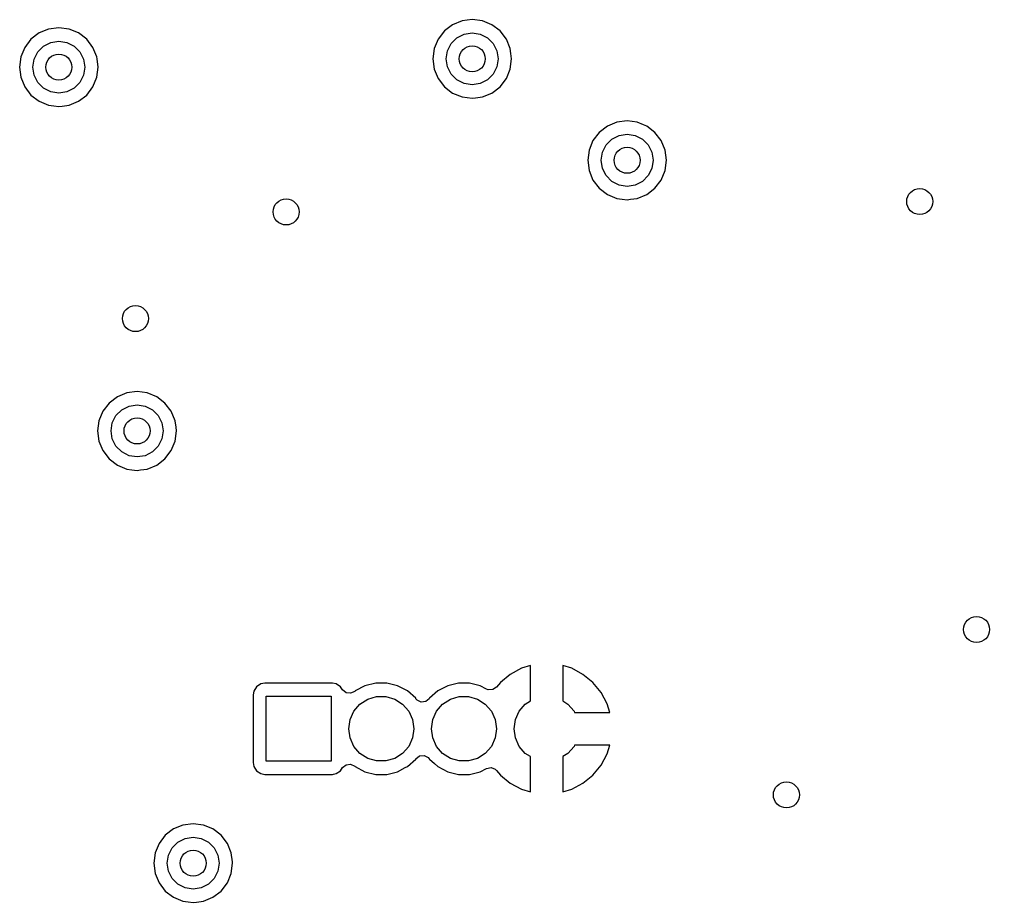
# Model space of a CAD drawing. Extents: x 116 to 183, y -110.2 to -37.6.
# Drawn here: x 154.08 to 168.98, y -93.86 to -80.29 of the extents above; entities that cross this region are included whole.
import ezdxf

# ---------------------------------------------------------------- set-up
doc = ezdxf.new("R2010")
doc.units = 0
doc.layers.add('BLACK', color=7, linetype='CONTINUOUS')

msp = doc.modelspace()

# ---------------------------------------------------------------- linework, layer by layer
at = {"layer": 'BLACK', "linetype": 'CONTINUOUS'}
for p, q in [((160.879237, -80.313956), (160.73316, -80.374463)), ((160.879239, -80.313955), (160.879237, -80.313956)), ((161.035999, -80.293318), (160.879239, -80.313955)), ((161.036001, -80.293318), (161.035999, -80.293318)), ((161.19276, -80.313955), (161.036001, -80.293318)), ((161.192762, -80.313956), (161.19276, -80.313955)), ((161.338841, -80.374464), (161.192762, -80.313956)), ((154.529237, -80.440956), (154.38316, -80.501463)), ((154.529239, -80.440955), (154.529237, -80.440956)), ((154.685999, -80.420318), (154.529239, -80.440955)), ((154.686001, -80.420318), (154.685999, -80.420318)), ((154.84276, -80.440955), (154.686001, -80.420318)), ((154.842762, -80.440956), (154.84276, -80.440955)), ((154.988841, -80.501464), (154.842762, -80.440956)), ((160.607718, -80.470718), (160.511463, -80.59616)), ((160.73316, -80.374463), (160.607718, -80.470718)), ((161.464282, -80.470718), (161.338841, -80.374464)), ((161.560536, -80.596159), (161.464282, -80.470718)), ((154.257718, -80.597718), (154.161463, -80.72316)), ((154.38316, -80.501463), (154.257718, -80.597718)), ((155.114282, -80.597718), (154.988841, -80.501464)), ((155.210536, -80.723159), (155.114282, -80.597718)), ((160.511463, -80.59616), (160.450956, -80.742237)), ((160.712393, -80.663886), (160.800886, -80.575393)), ((160.800886, -80.575393), (160.912393, -80.518577)), ((160.912393, -80.518577), (161.036, -80.499)), ((161.036, -80.499), (161.159607, -80.518577)), ((161.159607, -80.518577), (161.271114, -80.575393)), ((161.271114, -80.575393), (161.359607, -80.663886)), ((161.621044, -80.742238), (161.560536, -80.596159)), ((154.161463, -80.72316), (154.100956, -80.869237)), ((154.362393, -80.790886), (154.450886, -80.702393)), ((154.450886, -80.702393), (154.562393, -80.645577)), ((154.562393, -80.645577), (154.686, -80.626)), ((154.686, -80.626), (154.809607, -80.645577)), ((154.809607, -80.645577), (154.921114, -80.702393)), ((154.921114, -80.702393), (155.009607, -80.790886)), ((155.271044, -80.869238), (155.210536, -80.723159)), ((160.450955, -80.742239), (160.430318, -80.898998)), ((160.450956, -80.742237), (160.450955, -80.742239)), ((160.655577, -80.775393), (160.712393, -80.663886)), ((161.359607, -80.663886), (161.416423, -80.775393)), ((161.621044, -80.742239), (161.621044, -80.742238)), ((161.630615, -80.814941), (161.621044, -80.742239)), ((154.100955, -80.869239), (154.080318, -81.025998)), ((154.100956, -80.869237), (154.100955, -80.869239)), ((154.286, -81.026), (154.305577, -80.902393)), ((154.305577, -80.902393), (154.362393, -80.790886)), ((155.009607, -80.790886), (155.066423, -80.902393)), ((155.066423, -80.902393), (155.086, -81.026)), ((155.274962, -80.898998), (155.271044, -80.869238)), ((155.291682, -81.026), (155.274962, -80.898998)), ((160.430318, -80.898998), (160.430318, -80.899001)), ((160.430318, -80.899001), (160.450955, -81.05576)), ((160.636, -80.899), (160.655577, -80.775393)), ((160.655577, -81.022607), (160.636, -80.899)), ((161.416423, -80.775393), (161.436, -80.899)), ((161.436, -80.899), (161.416423, -81.022607)), ((161.621044, -81.055762), (161.641682, -80.899)), ((161.641682, -80.899), (161.630615, -80.814941)), ((154.080318, -81.025998), (154.080318, -81.026001)), ((154.080318, -81.026001), (154.100955, -81.18276)), ((154.305577, -81.149607), (154.286, -81.026)), ((155.086, -81.026), (155.066423, -81.149607)), ((155.271044, -81.182762), (155.291682, -81.026)), ((160.450955, -81.05576), (160.450956, -81.055762)), ((160.450956, -81.055762), (160.511464, -81.201841)), ((160.712393, -81.134114), (160.655577, -81.022607)), ((161.416423, -81.022607), (161.359607, -81.134114)), ((161.560536, -81.201841), (161.621044, -81.055762)), ((154.100955, -81.18276), (154.100956, -81.182762)), ((154.100956, -81.182762), (154.161464, -81.328841)), ((154.362393, -81.261114), (154.305577, -81.149607)), ((155.066423, -81.149607), (155.009607, -81.261114)), ((155.210536, -81.328841), (155.271044, -81.182762)), ((160.511464, -81.201841), (160.607718, -81.327282)), ((160.800886, -81.222607), (160.712393, -81.134114)), ((161.359607, -81.134114), (161.271114, -81.222607)), ((161.464282, -81.327282), (161.560536, -81.201841)), ((154.161464, -81.328841), (154.257718, -81.454282)), ((154.450886, -81.349607), (154.362393, -81.261114)), ((154.562393, -81.406423), (154.450886, -81.349607)), ((154.921114, -81.349607), (154.809607, -81.406423)), ((155.009607, -81.261114), (154.921114, -81.349607)), ((155.114282, -81.454282), (155.210536, -81.328841)), ((160.607718, -81.327282), (160.733159, -81.423536)), ((160.912393, -81.279423), (160.800886, -81.222607)), ((161.036, -81.299), (160.912393, -81.279423)), ((161.159607, -81.279423), (161.036, -81.299)), ((161.271114, -81.222607), (161.159607, -81.279423)), ((161.338841, -81.423536), (161.464282, -81.327282)), ((154.257718, -81.454282), (154.383159, -81.550536)), ((154.686, -81.426), (154.562393, -81.406423)), ((154.809607, -81.406423), (154.686, -81.426)), ((154.988841, -81.550536), (155.114282, -81.454282)), ((160.733159, -81.423536), (160.879238, -81.484044)), ((160.879238, -81.484044), (160.957619, -81.494363)), ((160.957619, -81.494363), (161.035999, -81.504682)), ((161.035999, -81.504682), (161.036, -81.504682)), ((161.036, -81.504682), (161.036001, -81.504682)), ((161.036001, -81.504682), (161.088254, -81.497802)), ((161.088254, -81.497802), (161.192762, -81.484044)), ((161.192762, -81.484044), (161.338841, -81.423536)), ((154.383159, -81.550536), (154.529238, -81.611044)), ((154.529238, -81.611044), (154.607619, -81.621363)), ((154.607619, -81.621363), (154.685999, -81.631682)), ((154.685999, -81.631682), (154.686, -81.631682)), ((154.686, -81.631682), (154.686001, -81.631682)), ((154.686001, -81.631682), (154.738254, -81.624802)), ((154.738254, -81.624802), (154.842762, -81.611044)), ((154.842762, -81.611044), (154.988841, -81.550536)), ((163.112201, -81.932422), (162.986759, -82.028677)), ((163.258278, -81.871915), (163.112201, -81.932422)), ((163.25828, -81.871914), (163.258278, -81.871915)), ((163.41504, -81.851277), (163.25828, -81.871914)), ((163.415042, -81.851277), (163.41504, -81.851277)), ((163.571801, -81.871914), (163.415042, -81.851277)), ((163.571803, -81.871915), (163.571801, -81.871914)), ((163.666075, -81.910964), (163.571803, -81.871915)), ((163.717882, -81.932423), (163.666075, -81.910964)), ((163.843323, -82.028677), (163.717882, -81.932423)), ((162.986759, -82.028677), (162.890504, -82.154119)), ((163.179927, -82.133352), (163.291434, -82.076536)), ((163.291434, -82.076536), (163.415041, -82.056959)), ((163.415041, -82.056959), (163.538648, -82.076536)), ((163.538648, -82.076536), (163.650155, -82.133352)), ((163.939577, -82.154118), (163.843323, -82.028677)), ((162.890504, -82.154119), (162.829997, -82.300196)), ((163.034618, -82.333352), (163.091434, -82.221845)), ((163.091434, -82.221845), (163.179927, -82.133352)), ((163.650155, -82.133352), (163.738648, -82.221845)), ((163.738648, -82.221845), (163.795464, -82.333352)), ((164.000085, -82.300197), (163.939577, -82.154118)), ((162.829996, -82.300198), (162.809359, -82.456957)), ((162.829997, -82.300196), (162.829996, -82.300198)), ((163.015041, -82.456959), (163.034618, -82.333352)), ((163.795464, -82.333352), (163.815041, -82.456959)), ((164.020723, -82.456959), (164.000085, -82.300197)), ((162.809359, -82.456957), (162.809359, -82.45696)), ((162.809359, -82.45696), (162.829996, -82.613719)), ((163.034618, -82.580566), (163.015041, -82.456959)), ((163.815041, -82.456959), (163.795464, -82.580566)), ((164.000085, -82.613721), (164.020723, -82.456959)), ((162.829996, -82.613719), (162.829997, -82.613721)), ((162.829997, -82.613721), (162.890505, -82.7598)), ((163.091434, -82.692073), (163.034618, -82.580566)), ((163.179927, -82.780566), (163.091434, -82.692073)), ((163.738648, -82.692073), (163.650155, -82.780566)), ((163.795464, -82.580566), (163.738648, -82.692073)), ((163.939577, -82.7598), (164.000085, -82.613721)), ((162.890505, -82.7598), (162.986759, -82.885241)), ((163.291434, -82.837382), (163.179927, -82.780566)), ((163.415041, -82.856959), (163.291434, -82.837382)), ((163.538648, -82.837382), (163.415041, -82.856959)), ((163.650155, -82.780566), (163.538648, -82.837382)), ((163.843323, -82.885241), (163.939577, -82.7598)), ((162.986759, -82.885241), (163.1122, -82.981495)), ((163.1122, -82.981495), (163.258279, -83.042003)), ((163.571803, -83.042003), (163.717882, -82.981495)), ((163.717882, -82.981495), (163.843323, -82.885241)), ((163.258279, -83.042003), (163.33666, -83.052322)), ((163.33666, -83.052322), (163.41504, -83.062641)), ((163.41504, -83.062641), (163.415041, -83.062641)), ((163.415041, -83.062641), (163.415042, -83.062641)), ((163.415042, -83.062641), (163.467295, -83.055761)), ((163.467295, -83.055761), (163.571803, -83.042003)), ((155.58466, -86.087963), (155.459218, -86.184218)), ((155.730737, -86.027456), (155.58466, -86.087963)), ((155.730739, -86.027455), (155.730737, -86.027456)), ((155.887499, -86.006818), (155.730739, -86.027455)), ((155.887501, -86.006818), (155.887499, -86.006818)), ((156.04426, -86.027455), (155.887501, -86.006818)), ((156.044262, -86.027456), (156.04426, -86.027455)), ((156.190341, -86.087964), (156.044262, -86.027456)), ((156.315782, -86.184218), (156.190341, -86.087964)), ((155.459218, -86.184218), (155.362963, -86.30966)), ((155.652386, -86.288893), (155.763893, -86.232077)), ((155.763893, -86.232077), (155.8875, -86.2125)), ((155.8875, -86.2125), (156.011107, -86.232077)), ((156.011107, -86.232077), (156.122614, -86.288893)), ((156.412036, -86.309659), (156.315782, -86.184218)), ((155.362963, -86.30966), (155.302456, -86.455737)), ((155.507077, -86.488893), (155.563893, -86.377386)), ((155.563893, -86.377386), (155.652386, -86.288893)), ((156.122614, -86.288893), (156.211107, -86.377386)), ((156.211107, -86.377386), (156.267923, -86.488893)), ((156.472544, -86.455738), (156.412036, -86.309659)), ((155.302455, -86.455739), (155.281818, -86.612498)), ((155.302456, -86.455737), (155.302455, -86.455739)), ((155.4875, -86.6125), (155.507077, -86.488893)), ((156.267923, -86.488893), (156.2875, -86.6125)), ((156.472544, -86.455739), (156.472544, -86.455738)), ((156.485905, -86.557229), (156.472544, -86.455739)), ((156.493182, -86.6125), (156.485905, -86.557229)), ((155.281818, -86.612498), (155.281818, -86.612501)), ((155.281818, -86.612501), (155.302455, -86.76926)), ((155.507077, -86.736107), (155.4875, -86.6125)), ((156.2875, -86.6125), (156.267923, -86.736107)), ((156.472544, -86.769262), (156.493182, -86.6125)), ((155.302455, -86.76926), (155.302456, -86.769262)), ((155.302456, -86.769262), (155.362964, -86.915341)), ((155.563893, -86.847614), (155.507077, -86.736107)), ((155.652386, -86.936107), (155.563893, -86.847614)), ((156.211107, -86.847614), (156.122614, -86.936107)), ((156.267923, -86.736107), (156.211107, -86.847614)), ((156.412036, -86.915341), (156.472544, -86.769262)), ((155.362964, -86.915341), (155.459218, -87.040782)), ((155.763893, -86.992923), (155.652386, -86.936107)), ((155.8875, -87.0125), (155.763893, -86.992923)), ((156.011107, -86.992923), (155.8875, -87.0125)), ((156.122614, -86.936107), (156.011107, -86.992923)), ((156.315782, -87.040782), (156.412036, -86.915341)), ((155.459218, -87.040782), (155.584659, -87.137036)), ((155.584659, -87.137036), (155.730738, -87.197544)), ((156.044262, -87.197544), (156.190341, -87.137036)), ((156.190341, -87.137036), (156.315782, -87.040782)), ((155.730738, -87.197544), (155.809119, -87.207863)), ((155.809119, -87.207863), (155.887499, -87.218182)), ((155.887499, -87.218182), (155.8875, -87.218182)), ((155.8875, -87.218182), (155.887501, -87.218182)), ((155.887501, -87.218182), (155.939754, -87.211302)), ((155.939754, -87.211302), (156.044262, -87.197544)), ((161.794458, -90.257652), (161.620746, -90.350503)), ((161.928999, -90.216839), (161.794458, -90.257652)), ((161.929, -90.216839), (161.928999, -90.216839)), ((161.929, -90.758363), (161.929, -90.216839)), ((162.563541, -90.257652), (162.429, -90.216839)), ((162.429, -90.216839), (162.429, -90.758363)), ((162.737253, -90.350503), (162.563541, -90.257652)), ((161.620739, -90.350507), (161.468471, -90.475471)), ((161.620746, -90.350503), (161.620739, -90.350507)), ((162.73726, -90.350507), (162.737253, -90.350503)), ((162.889528, -90.475471), (162.73726, -90.350507)), ((157.680131, -90.60777), (157.6685, -90.666247)), ((157.680132, -90.607769), (157.680131, -90.60777)), ((157.724447, -90.541447), (157.680132, -90.607769)), ((157.790769, -90.497132), (157.724447, -90.541447)), ((157.79077, -90.497131), (157.790769, -90.497132)), ((157.849247, -90.4855), (157.79077, -90.497131)), ((157.849252, -90.4855), (157.849247, -90.4855)), ((158.888748, -90.4855), (157.849252, -90.4855)), ((158.888752, -90.4855), (158.888748, -90.4855)), ((158.947229, -90.497131), (158.888752, -90.4855)), ((158.94723, -90.497132), (158.947229, -90.497131)), ((159.013553, -90.541448), (158.94723, -90.497132)), ((159.044897, -90.588358), (159.013553, -90.541448)), ((159.097726, -90.63282), (159.044897, -90.588358)), ((159.238147, -90.605266), (159.230223, -90.612286)), ((159.238149, -90.605264), (159.238147, -90.605266)), ((159.388773, -90.52621), (159.238149, -90.605264)), ((159.553944, -90.4855), (159.388773, -90.52621)), ((159.724056, -90.4855), (159.553944, -90.4855)), ((159.889226, -90.52621), (159.724056, -90.4855)), ((160.039849, -90.605263), (159.889226, -90.52621)), ((160.167184, -90.718072), (160.039849, -90.605263)), ((160.50815, -90.605263), (160.380815, -90.718072)), ((160.658773, -90.52621), (160.50815, -90.605263)), ((160.823944, -90.4855), (160.658773, -90.52621)), ((160.994056, -90.4855), (160.823944, -90.4855)), ((161.159226, -90.52621), (160.994056, -90.4855)), ((161.256851, -90.577448), (161.159226, -90.52621)), ((161.282739, -90.587522), (161.256851, -90.577448)), ((161.352584, -90.585651), (161.282739, -90.587522)), ((161.41033, -90.546317), (161.352584, -90.585651)), ((161.468471, -90.475471), (161.41033, -90.546317)), ((163.014492, -90.627739), (162.889528, -90.475471)), ((157.6685, -90.666247), (157.6685, -91.705752)), ((157.869, -91.686), (157.869, -90.686)), ((157.869, -90.686), (158.869, -90.686)), ((158.869, -90.686), (158.869, -91.686)), ((159.166989, -90.642005), (159.097726, -90.63282)), ((159.230223, -90.612286), (159.166989, -90.642005)), ((159.31157, -90.808125), (159.431292, -90.731184)), ((159.431292, -90.731184), (159.567843, -90.691089)), ((159.567843, -90.691089), (159.710157, -90.691089)), ((159.710157, -90.691089), (159.846708, -90.731184)), ((159.846708, -90.731184), (159.96643, -90.808125)), ((160.171951, -90.724978), (160.167184, -90.718072)), ((160.189753, -90.745523), (160.171951, -90.724978)), ((160.252317, -90.776627), (160.189753, -90.745523)), ((160.376049, -90.724978), (160.321766, -90.768968)), ((160.380815, -90.718072), (160.376049, -90.724978)), ((160.58157, -90.808125), (160.701292, -90.731184)), ((160.701292, -90.731184), (160.837843, -90.691089)), ((160.837843, -90.691089), (160.980157, -90.691089)), ((160.980157, -90.691089), (161.116708, -90.731184)), ((161.116708, -90.731184), (161.23643, -90.808125)), ((163.014496, -90.627746), (163.014492, -90.627739)), ((163.107347, -90.801458), (163.014496, -90.627746)), ((159.218373, -90.91568), (159.31157, -90.808125)), ((159.96643, -90.808125), (160.059627, -90.91568)), ((160.321766, -90.768968), (160.252317, -90.776627)), ((160.488373, -90.91568), (160.58157, -90.808125)), ((161.23643, -90.808125), (161.329627, -90.91568)), ((161.758373, -90.91568), (161.85157, -90.808125)), ((161.85157, -90.808125), (161.929, -90.758363)), ((162.429, -90.758363), (162.50643, -90.808125)), ((162.50643, -90.808125), (162.599627, -90.91568)), ((163.14816, -90.935999), (163.107347, -90.801458)), ((159.139, -91.186), (159.159254, -91.045134)), ((159.159254, -91.045134), (159.218373, -90.91568)), ((160.059627, -90.91568), (160.118746, -91.045134)), ((160.118746, -91.045134), (160.139, -91.186)), ((160.409, -91.186), (160.429254, -91.045134)), ((160.429254, -91.045134), (160.488373, -90.91568)), ((161.329627, -90.91568), (161.388746, -91.045134)), ((161.388746, -91.045134), (161.409, -91.186)), ((161.679, -91.186), (161.699254, -91.045134)), ((161.699254, -91.045134), (161.758373, -90.91568)), ((162.599627, -90.91568), (162.608907, -90.936)), ((162.608907, -90.936), (163.14816, -90.936)), ((163.14816, -90.936), (163.14816, -90.935999)), ((159.159254, -91.326866), (159.139, -91.186)), ((160.139, -91.186), (160.118746, -91.326866)), ((160.429254, -91.326866), (160.409, -91.186)), ((161.409, -91.186), (161.388746, -91.326866)), ((161.699254, -91.326866), (161.679, -91.186)), ((159.218373, -91.45632), (159.159254, -91.326866)), ((160.118746, -91.326866), (160.059627, -91.45632)), ((160.488373, -91.45632), (160.429254, -91.326866)), ((161.388746, -91.326866), (161.329627, -91.45632)), ((161.758373, -91.45632), (161.699254, -91.326866)), ((159.31157, -91.563875), (159.218373, -91.45632)), ((160.059627, -91.45632), (159.96643, -91.563875)), ((160.58157, -91.563875), (160.488373, -91.45632)), ((161.329627, -91.45632), (161.23643, -91.563875)), ((161.85157, -91.563875), (161.758373, -91.45632)), ((162.599627, -91.45632), (162.50643, -91.563875)), ((162.608907, -91.436), (162.599627, -91.45632)), ((163.14816, -91.436), (162.608907, -91.436)), ((163.107347, -91.570541), (163.14816, -91.436)), ((159.431292, -91.640816), (159.31157, -91.563875)), ((159.567843, -91.680911), (159.431292, -91.640816)), ((159.846708, -91.640816), (159.710157, -91.680911)), ((159.96643, -91.563875), (159.846708, -91.640816)), ((160.167183, -91.653929), (160.17195, -91.647021)), ((160.17195, -91.647021), (160.22623, -91.603033)), ((160.22623, -91.603033), (160.295678, -91.595372)), ((160.295678, -91.595372), (160.358244, -91.626473)), ((160.358244, -91.626473), (160.376046, -91.647017)), ((160.376046, -91.647017), (160.380817, -91.653929)), ((160.701292, -91.640816), (160.58157, -91.563875)), ((160.837843, -91.680911), (160.701292, -91.640816)), ((161.116708, -91.640816), (160.980157, -91.680911)), ((161.23643, -91.563875), (161.116708, -91.640816)), ((161.929, -91.613636), (161.85157, -91.563875)), ((161.929, -92.155159), (161.929, -91.613636)), ((162.50643, -91.563875), (162.429, -91.613636)), ((162.429, -91.613636), (162.429, -92.155159)), ((163.014496, -91.744253), (163.107347, -91.570541)), ((157.6685, -91.705752), (157.680131, -91.764229)), ((157.680131, -91.764229), (157.680132, -91.76423)), ((157.680132, -91.76423), (157.724447, -91.830552)), ((158.869, -91.686), (157.869, -91.686)), ((159.013552, -91.830552), (159.044899, -91.783638)), ((159.044899, -91.783638), (159.098508, -91.738836)), ((159.098508, -91.738836), (159.167833, -91.730127)), ((159.167833, -91.730127), (159.230225, -91.759715)), ((159.230225, -91.759715), (159.238148, -91.766734)), ((159.238148, -91.766734), (159.388775, -91.84579)), ((159.710157, -91.680911), (159.567843, -91.680911)), ((159.889225, -91.84579), (160.007639, -91.783641)), ((160.007639, -91.783641), (160.039849, -91.766736)), ((160.039849, -91.766736), (160.03985, -91.766734)), ((160.03985, -91.766734), (160.039852, -91.766734)), ((160.039852, -91.766734), (160.167183, -91.653929)), ((160.380817, -91.653929), (160.455928, -91.720471)), ((160.455928, -91.720471), (160.50815, -91.766736)), ((160.50815, -91.766736), (160.658773, -91.845789)), ((160.980157, -91.680911), (160.837843, -91.680911)), ((161.159225, -91.84579), (161.256852, -91.79455)), ((161.256852, -91.79455), (161.325358, -91.780825)), ((161.325358, -91.780825), (161.390412, -91.806317)), ((162.889528, -91.896528), (163.014492, -91.74426)), ((163.014492, -91.74426), (163.014496, -91.744253)), ((157.724447, -91.830552), (157.790769, -91.874867)), ((157.790769, -91.874867), (157.79077, -91.874868)), ((157.79077, -91.874868), (157.849247, -91.886499)), ((157.849247, -91.886499), (157.84925, -91.8865)), ((157.84925, -91.8865), (157.849252, -91.8865)), ((157.849252, -91.8865), (158.88875, -91.8865)), ((158.88875, -91.8865), (158.888751, -91.886499)), ((158.888751, -91.886499), (158.903568, -91.883552)), ((158.903568, -91.883552), (158.947229, -91.874868)), ((158.947229, -91.874868), (158.947229, -91.874867)), ((158.947229, -91.874867), (158.947231, -91.874867)), ((158.947231, -91.874867), (159.013552, -91.830552)), ((159.388775, -91.84579), (159.553944, -91.8865)), ((159.553944, -91.8865), (159.724056, -91.8865)), ((159.724056, -91.8865), (159.889225, -91.84579)), ((160.658773, -91.845789), (160.658775, -91.84579)), ((160.658775, -91.84579), (160.823944, -91.8865)), ((160.823944, -91.8865), (160.994056, -91.8865)), ((160.994056, -91.8865), (161.159225, -91.84579)), ((161.390412, -91.806317), (161.410331, -91.825683)), ((161.410331, -91.825683), (161.468472, -91.896528)), ((161.468472, -91.896528), (161.620739, -92.021491)), ((162.73726, -92.021491), (162.889528, -91.896528)), ((161.620739, -92.021491), (161.794465, -92.114349)), ((162.563534, -92.114349), (162.73726, -92.021491)), ((161.794465, -92.114349), (161.929, -92.155159)), ((162.429, -92.155159), (162.563534, -92.114349)), ((156.593237, -92.664956), (156.44716, -92.725463)), ((156.593239, -92.664955), (156.593237, -92.664956)), ((156.749999, -92.644318), (156.593239, -92.664955)), ((156.750001, -92.644318), (156.749999, -92.644318)), ((156.90676, -92.664955), (156.750001, -92.644318)), ((156.906762, -92.664956), (156.90676, -92.664955)), ((157.052841, -92.725464), (156.906762, -92.664956)), ((156.321718, -92.821718), (156.225463, -92.94716)), ((156.44716, -92.725463), (156.321718, -92.821718)), ((157.178282, -92.821718), (157.052841, -92.725464)), ((157.274536, -92.947159), (157.178282, -92.821718)), ((156.225463, -92.94716), (156.164956, -93.093237)), ((156.426393, -93.014886), (156.514886, -92.926393)), ((156.514886, -92.926393), (156.626393, -92.869577)), ((156.626393, -92.869577), (156.75, -92.85)), ((156.75, -92.85), (156.873607, -92.869577)), ((156.873607, -92.869577), (156.985114, -92.926393)), ((156.985114, -92.926393), (157.073607, -93.014886)), ((157.335044, -93.093238), (157.274536, -92.947159)), ((156.164955, -93.093239), (156.144318, -93.249998)), ((156.164956, -93.093237), (156.164955, -93.093239)), ((156.35, -93.25), (156.369577, -93.126393)), ((156.369577, -93.126393), (156.426393, -93.014886)), ((157.073607, -93.014886), (157.130423, -93.126393)), ((157.130423, -93.126393), (157.15, -93.25)), ((157.335044, -93.093239), (157.335044, -93.093238)), ((157.353127, -93.230596), (157.335044, -93.093239)), ((156.144318, -93.249998), (156.144318, -93.250001)), ((156.144318, -93.250001), (156.164955, -93.40676)), ((156.369577, -93.373607), (156.35, -93.25)), ((157.15, -93.25), (157.130423, -93.373607)), ((157.335044, -93.406762), (157.355682, -93.25)), ((157.355682, -93.25), (157.353127, -93.230596)), ((156.164955, -93.40676), (156.164956, -93.406762)), ((156.164956, -93.406762), (156.225464, -93.552841)), ((156.426393, -93.485114), (156.369577, -93.373607)), ((157.130423, -93.373607), (157.073607, -93.485114)), ((157.274536, -93.552841), (157.335044, -93.406762)), ((156.225464, -93.552841), (156.321718, -93.678282)), ((156.514886, -93.573607), (156.426393, -93.485114)), ((156.626393, -93.630423), (156.514886, -93.573607)), ((156.985114, -93.573607), (156.873607, -93.630423)), ((157.073607, -93.485114), (156.985114, -93.573607)), ((157.178282, -93.678282), (157.274536, -93.552841)), ((156.321718, -93.678282), (156.447159, -93.774536)), ((156.75, -93.65), (156.626393, -93.630423)), ((156.873607, -93.630423), (156.75, -93.65)), ((157.052841, -93.774536), (157.178282, -93.678282)), ((156.447159, -93.774536), (156.593238, -93.835044)), ((156.593238, -93.835044), (156.671619, -93.845363)), ((156.671619, -93.845363), (156.749999, -93.855682)), ((156.749999, -93.855682), (156.75, -93.855682)), ((156.75, -93.855682), (156.750001, -93.855682)), ((156.750001, -93.855682), (156.802254, -93.848802)), ((156.802254, -93.848802), (156.906762, -93.835044)), ((156.906762, -93.835044), (157.052841, -93.774536))]:
    msp.add_line(p, q, dxfattribs=at)
at = {"layer": 'BLACK'}
for centre in [(161.036, -80.899), (154.686, -81.026), (163.415041, -82.456959), (167.9095, -83.0905), (158.177, -83.25), (155.8625, -84.8875), (155.8875, -86.6125), (168.783, -89.662), (165.862, -92.202), (156.75, -93.25)]:
    msp.add_circle(centre, 0.2, dxfattribs=at)

doc.saveas('drawing.dxf')
